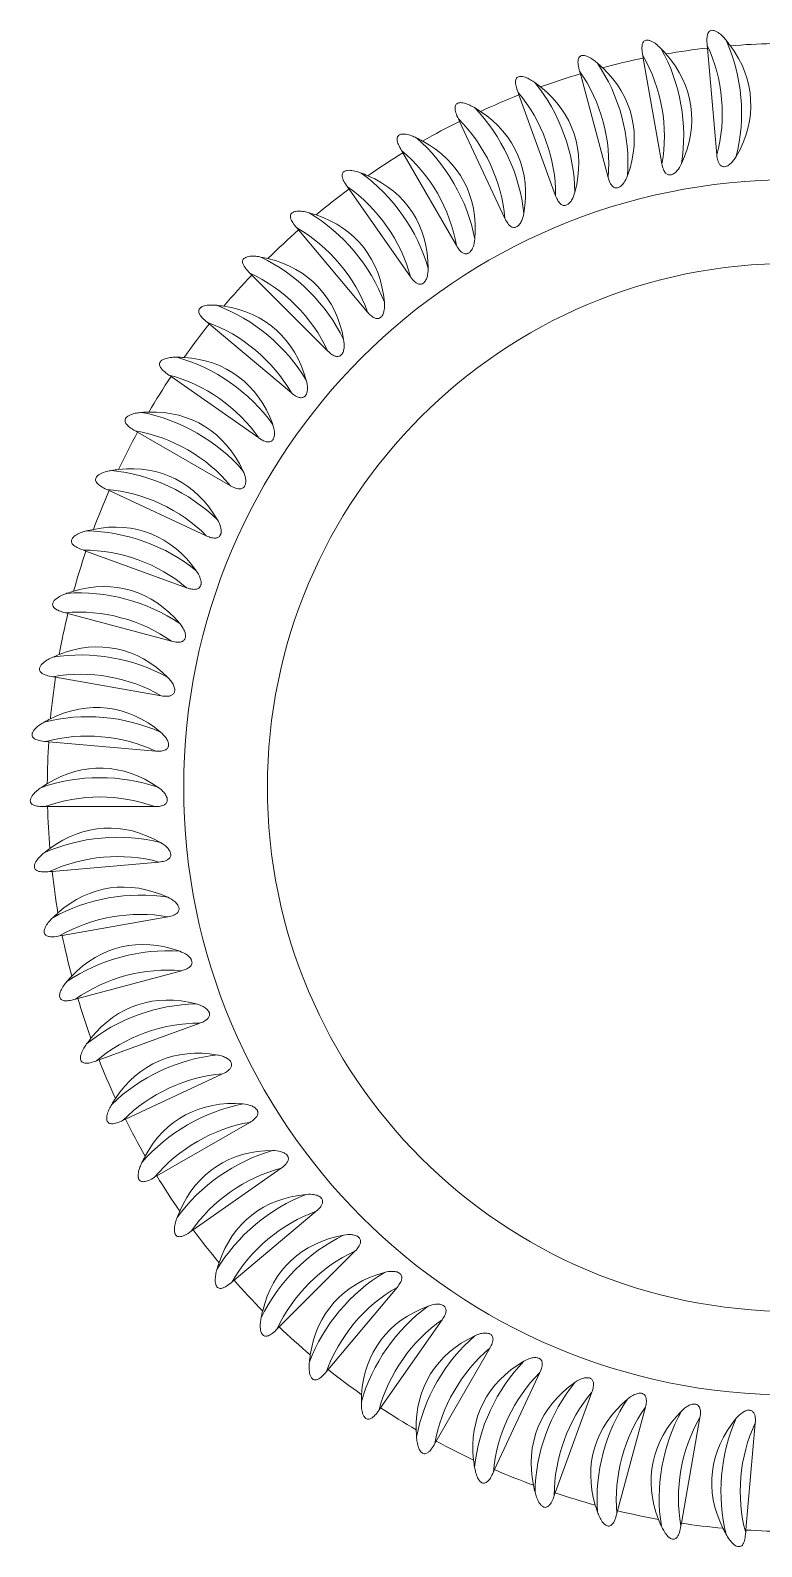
# Model space of a CAD drawing. Extents: x 197 to 911, y -8 to 441.
# Drawn here: x 855 to 881.8, y 170.7 to 226.3 of the extents above; entities that cross this region are included whole.
import ezdxf

# ---------------------------------------------------------------- set-up
doc = ezdxf.new("R2010")
doc.units = 0
doc.header["$LTSCALE"] = 7
doc.header["$MEASUREMENT"] = 0
doc.layers.add('8', color=250, linetype='CONTINUOUS', lineweight=15)

msp = doc.modelspace()

# ---------------------------------------------------------------- linework, layer by layer
at = {"layer": '8', "ltscale": 0.001496}
for p, q in [((879.834, 225.798), (879.839, 225.738)), ((877.47, 225.424), (877.48, 225.365)), ((875.147, 224.846), (875.163, 224.788)), ((870.697, 223.095), (870.723, 223.041)), ((864.759, 219.092), (864.797, 219.047)), ((861.466, 215.625), (861.512, 215.587)), ((858.825, 211.638), (858.877, 211.608)), ((857.775, 209.487), (857.829, 209.462)), ((856.256, 204.953), (856.314, 204.938)), ((855.671, 195.443), (855.73, 195.449)), ((856.044, 193.079), (856.103, 193.09)), ((856.623, 190.757), (856.68, 190.773)), ((858.374, 186.307), (858.428, 186.333)), ((862.376, 180.368), (862.422, 180.407)), ((865.844, 177.075), (865.882, 177.122)), ((869.83, 174.435), (869.86, 174.487)), ((871.981, 173.385), (872.006, 173.439)), ((876.516, 171.866), (876.531, 171.924)), ((878.865, 171.408), (878.875, 171.467))]:
    msp.add_line(p, q, dxfattribs=at)
at = {"layer": '8', "ltscale": 0.002435}
for p, q in [((879.848, 225.641), (879.839, 225.738)), ((877.498, 225.27), (877.48, 225.365)), ((875.189, 224.694), (875.163, 224.788)), ((872.939, 223.92), (872.905, 224.012)), ((870.765, 222.953), (870.723, 223.041)), ((868.683, 221.8), (868.634, 221.884)), ((866.71, 220.47), (866.654, 220.549)), ((864.861, 218.973), (864.797, 219.047)), ((863.148, 217.32), (863.079, 217.388)), ((861.587, 215.525), (861.512, 215.587)), ((860.188, 213.6), (860.107, 213.655)), ((858.962, 211.561), (858.877, 211.608)), ((857.918, 209.422), (857.829, 209.462)), ((857.065, 207.201), (856.973, 207.233)), ((856.408, 204.914), (856.314, 204.938)), ((855.953, 202.578), (855.857, 202.594)), ((855.704, 200.211), (855.607, 200.219)), ((855.662, 197.832), (855.565, 197.831)), ((855.827, 195.458), (855.73, 195.449)), ((856.199, 193.108), (856.103, 193.09)), ((856.774, 190.799), (856.68, 190.773)), ((857.548, 188.549), (857.457, 188.515)), ((858.516, 186.375), (858.428, 186.333)), ((859.669, 184.293), (859.585, 184.244)), ((860.999, 182.32), (860.92, 182.263)), ((862.496, 180.47), (862.422, 180.407)), ((864.148, 178.758), (864.08, 178.689)), ((865.944, 177.197), (865.882, 177.122)), ((867.869, 175.798), (867.814, 175.717)), ((869.908, 174.571), (869.86, 174.487)), ((872.047, 173.528), (872.006, 173.439)), ((874.268, 172.674), (874.235, 172.583)), ((876.555, 172.018), (876.531, 171.924)), ((878.891, 171.563), (878.875, 171.467)), ((881.257, 171.314), (881.25, 171.217))]:
    msp.add_line(p, q, dxfattribs=at)
at = {"layer": '8', "ltscale": 0.098245}
for p, q in [((877.498, 225.27), (878.18, 221.399)), ((872.939, 223.92), (874.283, 220.227)), ((868.683, 221.8), (870.648, 218.397)), ((864.861, 218.973), (867.387, 215.962)), ((863.148, 217.32), (865.927, 214.541)), ((861.587, 215.525), (864.597, 212.999)), ((858.962, 211.561), (862.365, 209.596)), ((856.408, 204.914), (860.204, 203.896)), ((855.953, 202.578), (859.824, 201.895)), ((855.704, 200.211), (859.619, 199.869)), ((856.199, 193.108), (860.069, 193.79)), ((857.548, 188.549), (861.241, 189.893)), ((859.669, 184.293), (863.072, 186.258)), ((862.496, 180.47), (865.506, 182.996)), ((864.148, 178.758), (866.927, 181.537)), ((865.944, 177.197), (868.47, 180.207)), ((867.869, 175.798), (870.123, 179.017)), ((869.908, 174.571), (871.873, 177.975)), ((874.268, 172.674), (875.612, 176.367)), ((876.555, 172.018), (877.572, 175.814)), ((878.891, 171.563), (879.573, 175.433)), ((881.257, 171.314), (881.6, 175.229))]:
    msp.add_line(p, q, dxfattribs=at)
at = {"layer": '8', "ltscale": 0.098246}
for p, q in [((879.848, 225.641), (880.191, 221.726)), ((875.189, 224.694), (876.206, 220.899)), ((870.765, 222.953), (872.426, 219.391)), ((866.71, 220.47), (868.964, 217.251)), ((860.188, 213.6), (863.407, 211.346)), ((857.918, 209.422), (861.48, 207.761)), ((857.065, 207.201), (860.757, 205.857)), ((855.662, 197.832), (859.592, 197.832)), ((855.827, 195.458), (859.742, 195.801)), ((856.774, 190.799), (860.57, 191.816)), ((858.516, 186.375), (862.077, 188.035)), ((860.999, 182.32), (864.218, 184.574)), ((872.047, 173.528), (873.707, 177.089))]:
    msp.add_line(p, q, dxfattribs=at)
at = {"layer": '8', "ltscale": 0.001497}
for p, q in [((872.884, 224.068), (872.905, 224.012)), ((868.604, 221.935), (868.634, 221.884)), ((866.619, 220.598), (866.654, 220.549)), ((863.036, 217.43), (863.079, 217.388)), ((860.058, 213.689), (860.107, 213.655)), ((856.916, 207.253), (856.973, 207.233)), ((855.798, 202.604), (855.857, 202.594)), ((855.547, 200.224), (855.607, 200.219)), ((855.505, 197.831), (855.565, 197.831)), ((857.401, 188.494), (857.457, 188.515)), ((859.533, 184.213), (859.585, 184.244)), ((860.871, 182.229), (860.92, 182.263)), ((864.038, 178.646), (864.08, 178.689)), ((867.779, 175.668), (867.814, 175.717)), ((874.215, 172.526), (874.235, 172.583)), ((881.245, 171.157), (881.25, 171.217))]:
    msp.add_line(p, q, dxfattribs=at)
at = {"layer": '8'}
for points in [[(880.402, 226.072), (880.363, 226.11), (880.322, 226.146), (880.282, 226.179), (880.24, 226.209), (880.195, 226.237), (880.148, 226.261), (880.119, 226.273), (880.09, 226.282), (880.068, 226.287), (880.046, 226.29), (880.011, 226.291), (879.977, 226.285), (879.948, 226.273), (879.923, 226.256), (879.901, 226.235), (879.881, 226.206), (879.866, 226.175), (879.856, 226.151), (879.849, 226.126), (879.838, 226.076), (879.832, 226.031), (879.829, 225.985), (879.828, 225.928), (879.829, 225.871), (879.834, 225.798)], [(878.012, 225.747), (877.969, 225.781), (877.926, 225.814), (877.883, 225.843), (877.838, 225.869), (877.791, 225.893), (877.742, 225.913), (877.713, 225.922), (877.683, 225.929), (877.661, 225.932), (877.639, 225.933), (877.604, 225.931), (877.57, 225.922), (877.542, 225.908), (877.518, 225.889), (877.499, 225.865), (877.481, 225.835), (877.469, 225.803), (877.461, 225.778), (877.456, 225.753), (877.45, 225.702), (877.448, 225.656), (877.449, 225.611), (877.452, 225.554), (877.459, 225.497), (877.47, 225.424)], [(875.659, 225.215), (875.614, 225.245), (875.568, 225.274), (875.522, 225.299), (875.476, 225.321), (875.427, 225.341), (875.376, 225.357), (875.346, 225.363), (875.316, 225.367), (875.294, 225.368), (875.271, 225.368), (875.237, 225.362), (875.204, 225.35), (875.178, 225.334), (875.155, 225.313), (875.138, 225.288), (875.123, 225.257), (875.113, 225.224), (875.108, 225.198), (875.105, 225.172), (875.103, 225.121), (875.105, 225.075), (875.11, 225.03), (875.119, 224.974), (875.13, 224.917), (875.147, 224.846)], [(873.362, 224.48), (873.314, 224.506), (873.266, 224.531), (873.218, 224.552), (873.17, 224.57), (873.119, 224.585), (873.068, 224.596), (873.037, 224.6), (873.006, 224.602), (872.984, 224.601), (872.962, 224.598), (872.928, 224.59), (872.896, 224.575), (872.872, 224.557), (872.851, 224.534), (872.836, 224.507), (872.824, 224.475), (872.817, 224.441), (872.815, 224.415), (872.814, 224.389), (872.816, 224.338), (872.823, 224.292), (872.831, 224.248), (872.845, 224.192), (872.861, 224.137), (872.884, 224.068)], [(871.137, 223.547), (871.088, 223.569), (871.037, 223.589), (870.988, 223.606), (870.938, 223.62), (870.887, 223.631), (870.834, 223.638), (870.803, 223.639), (870.773, 223.638), (870.751, 223.635), (870.729, 223.63), (870.696, 223.619), (870.665, 223.602), (870.642, 223.581), (870.624, 223.556), (870.611, 223.529), (870.602, 223.495), (870.598, 223.461), (870.598, 223.435), (870.599, 223.409), (870.606, 223.358), (870.616, 223.313), (870.629, 223.27), (870.647, 223.216), (870.668, 223.162), (870.697, 223.095)], [(869.003, 222.424), (868.951, 222.442), (868.899, 222.458), (868.849, 222.47), (868.798, 222.48), (868.746, 222.486), (868.693, 222.488), (868.662, 222.487), (868.632, 222.483), (868.61, 222.478), (868.589, 222.472), (868.556, 222.457), (868.528, 222.437), (868.507, 222.415), (868.491, 222.389), (868.48, 222.36), (868.474, 222.326), (868.473, 222.291), (868.475, 222.265), (868.479, 222.24), (868.49, 222.189), (868.504, 222.146), (868.52, 222.104), (868.543, 222.051), (868.569, 222), (868.604, 221.935)], [(878.18, 221.399), (878.191, 221.344), (878.205, 221.288), (878.217, 221.246), (878.232, 221.204), (878.252, 221.158), (878.276, 221.113), (878.292, 221.089), (878.31, 221.066), (878.328, 221.048), (878.346, 221.032), (878.37, 221.016), (878.396, 221.003), (878.422, 220.994), (878.449, 220.99), (878.469, 220.989), (878.49, 220.99), (878.53, 220.998), (878.552, 221.005), (878.574, 221.014), (878.614, 221.037), (878.646, 221.059), (878.677, 221.084), (878.702, 221.109), (878.727, 221.135), (878.755, 221.168), (878.781, 221.202), (878.824, 221.267), (878.863, 221.334), (878.898, 221.403)], [(880.191, 221.726), (880.197, 221.67), (880.205, 221.613), (880.214, 221.57), (880.225, 221.527), (880.241, 221.479), (880.261, 221.433), (880.275, 221.407), (880.291, 221.383), (880.307, 221.364), (880.324, 221.346), (880.346, 221.327), (880.371, 221.312), (880.396, 221.302), (880.422, 221.295), (880.443, 221.292), (880.463, 221.291), (880.504, 221.296), (880.527, 221.301), (880.549, 221.308), (880.591, 221.327), (880.625, 221.347), (880.658, 221.369), (880.686, 221.391), (880.712, 221.415), (880.743, 221.446), (880.772, 221.478), (880.821, 221.538), (880.865, 221.602), (880.906, 221.668)], [(866.974, 221.12), (866.921, 221.133), (866.868, 221.144), (866.817, 221.152), (866.765, 221.157), (866.712, 221.159), (866.66, 221.156), (866.629, 221.152), (866.599, 221.145), (866.578, 221.139), (866.557, 221.131), (866.527, 221.114), (866.5, 221.091), (866.481, 221.067), (866.467, 221.039), (866.459, 221.01), (866.456, 220.976), (866.458, 220.941), (866.462, 220.915), (866.468, 220.89), (866.484, 220.841), (866.501, 220.799), (866.521, 220.758), (866.549, 220.708), (866.579, 220.659), (866.619, 220.598)], [(876.206, 220.899), (876.222, 220.844), (876.24, 220.79), (876.256, 220.749), (876.274, 220.709), (876.298, 220.664), (876.326, 220.622), (876.345, 220.599), (876.365, 220.578), (876.383, 220.562), (876.403, 220.547), (876.429, 220.533), (876.456, 220.522), (876.482, 220.516), (876.509, 220.514), (876.529, 220.514), (876.55, 220.517), (876.59, 220.529), (876.611, 220.538), (876.631, 220.549), (876.67, 220.575), (876.7, 220.6), (876.728, 220.628), (876.751, 220.654), (876.774, 220.682), (876.799, 220.718), (876.822, 220.755), (876.859, 220.822), (876.892, 220.893), (876.92, 220.965)], [(874.283, 220.227), (874.303, 220.174), (874.326, 220.122), (874.346, 220.083), (874.367, 220.044), (874.395, 220.002), (874.427, 219.962), (874.447, 219.941), (874.469, 219.922), (874.489, 219.907), (874.51, 219.894), (874.536, 219.882), (874.564, 219.874), (874.591, 219.87), (874.618, 219.87), (874.638, 219.873), (874.659, 219.878), (874.697, 219.893), (874.718, 219.904), (874.737, 219.916), (874.773, 219.946), (874.801, 219.973), (874.826, 220.003), (874.847, 220.032), (874.867, 220.062), (874.889, 220.099), (874.909, 220.138), (874.94, 220.209), (874.967, 220.282), (874.989, 220.356)], [(865.067, 219.643), (865.013, 219.652), (864.959, 219.658), (864.907, 219.661), (864.856, 219.662), (864.803, 219.659), (864.75, 219.652), (864.72, 219.645), (864.691, 219.636), (864.67, 219.628), (864.651, 219.618), (864.621, 219.598), (864.597, 219.574), (864.58, 219.548), (864.569, 219.519), (864.563, 219.489), (864.563, 219.454), (864.568, 219.42), (864.575, 219.395), (864.583, 219.37), (864.603, 219.323), (864.624, 219.282), (864.647, 219.243), (864.679, 219.196), (864.713, 219.15), (864.759, 219.092)], [(872.426, 219.391), (872.451, 219.34), (872.478, 219.29), (872.501, 219.253), (872.526, 219.216), (872.557, 219.176), (872.592, 219.139), (872.614, 219.12), (872.637, 219.103), (872.659, 219.09), (872.681, 219.079), (872.708, 219.07), (872.737, 219.064), (872.764, 219.063), (872.791, 219.065), (872.811, 219.069), (872.83, 219.076), (872.868, 219.094), (872.887, 219.107), (872.905, 219.121), (872.939, 219.153), (872.964, 219.183), (872.986, 219.215), (873.005, 219.246), (873.022, 219.277), (873.041, 219.316), (873.057, 219.357), (873.082, 219.43), (873.102, 219.505), (873.117, 219.581)], [(870.648, 218.397), (870.678, 218.348), (870.709, 218.3), (870.735, 218.265), (870.763, 218.231), (870.798, 218.194), (870.836, 218.16), (870.859, 218.143), (870.884, 218.128), (870.907, 218.117), (870.929, 218.108), (870.958, 218.101), (870.987, 218.098), (871.014, 218.098), (871.04, 218.103), (871.06, 218.109), (871.079, 218.117), (871.114, 218.139), (871.132, 218.153), (871.149, 218.169), (871.18, 218.204), (871.202, 218.236), (871.222, 218.27), (871.238, 218.302), (871.252, 218.335), (871.267, 218.375), (871.28, 218.417), (871.299, 218.492), (871.312, 218.569), (871.321, 218.646)], [(863.295, 218.006), (863.241, 218.01), (863.186, 218.011), (863.135, 218.01), (863.083, 218.007), (863.031, 217.999), (862.979, 217.987), (862.95, 217.978), (862.922, 217.966), (862.902, 217.956), (862.883, 217.944), (862.856, 217.922), (862.833, 217.896), (862.819, 217.869), (862.81, 217.839), (862.807, 217.808), (862.81, 217.774), (862.818, 217.74), (862.827, 217.716), (862.837, 217.692), (862.861, 217.647), (862.886, 217.608), (862.912, 217.571), (862.948, 217.527), (862.986, 217.484), (863.036, 217.43)], [(868.964, 217.251), (868.998, 217.205), (869.033, 217.16), (869.062, 217.127), (869.093, 217.095), (869.131, 217.062), (869.172, 217.031), (869.197, 217.016), (869.223, 217.004), (869.246, 216.995), (869.27, 216.988), (869.298, 216.983), (869.327, 216.982), (869.354, 216.985), (869.38, 216.993), (869.399, 217), (869.418, 217.01), (869.451, 217.034), (869.468, 217.05), (869.483, 217.068), (869.511, 217.105), (869.53, 217.139), (869.547, 217.175), (869.56, 217.208), (869.571, 217.242), (869.583, 217.284), (869.592, 217.326), (869.604, 217.403), (869.611, 217.48), (869.613, 217.557)], [(867.387, 215.962), (867.424, 215.919), (867.463, 215.878), (867.495, 215.848), (867.529, 215.819), (867.569, 215.789), (867.613, 215.762), (867.639, 215.749), (867.666, 215.739), (867.69, 215.732), (867.714, 215.727), (867.743, 215.725), (867.772, 215.727), (867.798, 215.732), (867.824, 215.741), (867.842, 215.751), (867.859, 215.762), (867.89, 215.789), (867.906, 215.807), (867.92, 215.825), (867.944, 215.865), (867.96, 215.901), (867.974, 215.937), (867.984, 215.972), (867.992, 216.006), (868, 216.049), (868.006, 216.092), (868.011, 216.169), (868.01, 216.247), (868.006, 216.324)], [(861.673, 216.221), (861.619, 216.22), (861.565, 216.217), (861.513, 216.211), (861.462, 216.203), (861.411, 216.191), (861.36, 216.175), (861.332, 216.163), (861.305, 216.148), (861.286, 216.137), (861.268, 216.123), (861.243, 216.099), (861.223, 216.07), (861.211, 216.042), (861.204, 216.012), (861.204, 215.981), (861.21, 215.947), (861.221, 215.915), (861.232, 215.891), (861.244, 215.868), (861.272, 215.825), (861.3, 215.789), (861.33, 215.754), (861.369, 215.713), (861.411, 215.673), (861.466, 215.625)], [(865.927, 214.541), (865.968, 214.502), (866.011, 214.464), (866.045, 214.437), (866.081, 214.411), (866.124, 214.384), (866.17, 214.362), (866.197, 214.351), (866.225, 214.343), (866.249, 214.338), (866.274, 214.335), (866.303, 214.336), (866.332, 214.34), (866.357, 214.348), (866.382, 214.359), (866.399, 214.37), (866.415, 214.383), (866.444, 214.413), (866.458, 214.432), (866.47, 214.451), (866.491, 214.493), (866.504, 214.53), (866.514, 214.568), (866.521, 214.603), (866.527, 214.638), (866.531, 214.681), (866.532, 214.725), (866.531, 214.802), (866.524, 214.879), (866.513, 214.956)], [(860.213, 214.301), (860.159, 214.295), (860.105, 214.287), (860.054, 214.277), (860.004, 214.265), (859.954, 214.248), (859.905, 214.228), (859.878, 214.213), (859.852, 214.197), (859.834, 214.183), (859.818, 214.169), (859.795, 214.142), (859.777, 214.112), (859.768, 214.083), (859.764, 214.052), (859.767, 214.022), (859.776, 213.988), (859.789, 213.956), (859.802, 213.934), (859.816, 213.912), (859.848, 213.871), (859.879, 213.838), (859.912, 213.806), (859.954, 213.769), (859.999, 213.733), (860.058, 213.689)], [(864.597, 212.999), (864.641, 212.963), (864.687, 212.929), (864.724, 212.905), (864.762, 212.882), (864.807, 212.859), (864.855, 212.841), (864.882, 212.833), (864.911, 212.827), (864.936, 212.824), (864.96, 212.824), (864.989, 212.827), (865.018, 212.833), (865.043, 212.843), (865.066, 212.857), (865.082, 212.869), (865.097, 212.884), (865.123, 212.916), (865.135, 212.935), (865.146, 212.956), (865.163, 213), (865.173, 213.037), (865.18, 213.076), (865.184, 213.111), (865.186, 213.147), (865.186, 213.191), (865.184, 213.234), (865.176, 213.311), (865.162, 213.387), (865.144, 213.463)], [(858.926, 212.261), (858.872, 212.251), (858.819, 212.238), (858.77, 212.224), (858.721, 212.207), (858.672, 212.186), (858.626, 212.161), (858.6, 212.145), (858.575, 212.126), (858.559, 212.111), (858.544, 212.095), (858.523, 212.066), (858.508, 212.035), (858.501, 212.005), (858.5, 211.974), (858.506, 211.944), (858.517, 211.911), (858.534, 211.881), (858.548, 211.859), (858.564, 211.839), (858.6, 211.801), (858.633, 211.771), (858.669, 211.742), (858.715, 211.708), (858.762, 211.676), (858.825, 211.638)], [(863.407, 211.346), (863.454, 211.314), (863.503, 211.284), (863.541, 211.263), (863.581, 211.244), (863.628, 211.225), (863.677, 211.211), (863.705, 211.205), (863.734, 211.202), (863.759, 211.202), (863.784, 211.203), (863.812, 211.209), (863.84, 211.218), (863.864, 211.23), (863.886, 211.246), (863.901, 211.259), (863.915, 211.275), (863.938, 211.309), (863.948, 211.33), (863.957, 211.351), (863.97, 211.396), (863.977, 211.435), (863.98, 211.474), (863.981, 211.509), (863.98, 211.545), (863.977, 211.588), (863.971, 211.632), (863.956, 211.707), (863.936, 211.782), (863.911, 211.856)], [(862.365, 209.596), (862.415, 209.568), (862.466, 209.543), (862.506, 209.525), (862.547, 209.509), (862.596, 209.495), (862.646, 209.485), (862.675, 209.482), (862.704, 209.481), (862.728, 209.483), (862.753, 209.486), (862.781, 209.494), (862.808, 209.506), (862.83, 209.52), (862.851, 209.538), (862.865, 209.553), (862.877, 209.569), (862.897, 209.605), (862.906, 209.627), (862.913, 209.649), (862.922, 209.695), (862.925, 209.734), (862.925, 209.773), (862.923, 209.809), (862.919, 209.844), (862.912, 209.887), (862.902, 209.929), (862.88, 210.004), (862.854, 210.076), (862.823, 210.148)], [(857.821, 210.117), (857.769, 210.102), (857.717, 210.085), (857.669, 210.066), (857.622, 210.045), (857.575, 210.02), (857.531, 209.991), (857.507, 209.972), (857.484, 209.952), (857.469, 209.935), (857.455, 209.918), (857.437, 209.888), (857.425, 209.855), (857.42, 209.825), (857.422, 209.794), (857.43, 209.764), (857.445, 209.733), (857.464, 209.704), (857.48, 209.684), (857.498, 209.665), (857.536, 209.63), (857.573, 209.603), (857.61, 209.577), (857.659, 209.548), (857.709, 209.52), (857.775, 209.487)], [(861.48, 207.761), (861.532, 207.738), (861.585, 207.717), (861.626, 207.703), (861.669, 207.691), (861.719, 207.681), (861.769, 207.675), (861.798, 207.675), (861.827, 207.677), (861.852, 207.68), (861.875, 207.686), (861.903, 207.696), (861.928, 207.71), (861.95, 207.727), (861.969, 207.746), (861.981, 207.762), (861.992, 207.78), (862.009, 207.817), (862.016, 207.84), (862.021, 207.862), (862.025, 207.908), (862.025, 207.948), (862.022, 207.987), (862.017, 208.022), (862.01, 208.057), (861.999, 208.099), (861.986, 208.141), (861.958, 208.213), (861.925, 208.283), (861.888, 208.351)], [(856.908, 207.884), (856.857, 207.865), (856.807, 207.843), (856.761, 207.821), (856.716, 207.795), (856.671, 207.766), (856.629, 207.734), (856.607, 207.713), (856.586, 207.69), (856.572, 207.673), (856.56, 207.654), (856.545, 207.623), (856.536, 207.589), (856.534, 207.558), (856.539, 207.528), (856.549, 207.499), (856.566, 207.469), (856.588, 207.442), (856.606, 207.423), (856.625, 207.406), (856.666, 207.375), (856.705, 207.351), (856.745, 207.329), (856.796, 207.303), (856.848, 207.28), (856.916, 207.253)], [(860.757, 205.857), (860.811, 205.838), (860.866, 205.822), (860.909, 205.812), (860.952, 205.804), (861.003, 205.798), (861.053, 205.796), (861.082, 205.798), (861.111, 205.803), (861.135, 205.808), (861.158, 205.816), (861.185, 205.829), (861.209, 205.845), (861.229, 205.863), (861.246, 205.884), (861.257, 205.901), (861.267, 205.92), (861.28, 205.959), (861.285, 205.981), (861.288, 206.004), (861.288, 206.051), (861.285, 206.09), (861.278, 206.129), (861.27, 206.163), (861.26, 206.197), (861.245, 206.238), (861.228, 206.279), (861.194, 206.348), (861.155, 206.415), (861.113, 206.48)], [(856.192, 205.581), (856.143, 205.557), (856.095, 205.531), (856.051, 205.504), (856.009, 205.475), (855.967, 205.443), (855.928, 205.407), (855.907, 205.384), (855.889, 205.36), (855.877, 205.341), (855.866, 205.321), (855.853, 205.289), (855.847, 205.254), (855.848, 205.224), (855.856, 205.194), (855.868, 205.166), (855.888, 205.137), (855.912, 205.112), (855.932, 205.095), (855.952, 205.08), (855.996, 205.052), (856.037, 205.032), (856.078, 205.013), (856.131, 204.992), (856.186, 204.974), (856.256, 204.953)], [(860.204, 203.896), (860.259, 203.883), (860.315, 203.871), (860.359, 203.865), (860.403, 203.86), (860.453, 203.859), (860.504, 203.862), (860.533, 203.867), (860.561, 203.873), (860.584, 203.881), (860.607, 203.891), (860.632, 203.906), (860.655, 203.924), (860.673, 203.944), (860.689, 203.966), (860.698, 203.984), (860.706, 204.004), (860.716, 204.044), (860.719, 204.067), (860.719, 204.09), (860.716, 204.136), (860.709, 204.175), (860.699, 204.213), (860.688, 204.247), (860.675, 204.28), (860.657, 204.319), (860.636, 204.358), (860.596, 204.424), (860.552, 204.487), (860.504, 204.548)], [(855.68, 203.224), (855.634, 203.196), (855.588, 203.166), (855.546, 203.135), (855.506, 203.103), (855.468, 203.067), (855.432, 203.027), (855.414, 203.003), (855.397, 202.977), (855.387, 202.957), (855.378, 202.937), (855.368, 202.903), (855.365, 202.868), (855.369, 202.838), (855.379, 202.809), (855.394, 202.782), (855.416, 202.756), (855.442, 202.733), (855.463, 202.717), (855.485, 202.704), (855.531, 202.68), (855.573, 202.663), (855.616, 202.648), (855.671, 202.632), (855.727, 202.618), (855.798, 202.604)], [(859.824, 201.895), (859.88, 201.887), (859.936, 201.88), (859.98, 201.877), (860.025, 201.877), (860.075, 201.88), (860.125, 201.887), (860.154, 201.894), (860.181, 201.904), (860.204, 201.913), (860.225, 201.925), (860.249, 201.942), (860.27, 201.962), (860.287, 201.984), (860.3, 202.007), (860.308, 202.026), (860.314, 202.046), (860.321, 202.087), (860.321, 202.11), (860.32, 202.133), (860.313, 202.179), (860.303, 202.217), (860.289, 202.254), (860.275, 202.286), (860.259, 202.318), (860.238, 202.356), (860.214, 202.393), (860.168, 202.455), (860.119, 202.514), (860.065, 202.571)], [(855.376, 200.831), (855.332, 200.799), (855.289, 200.765), (855.25, 200.731), (855.213, 200.695), (855.178, 200.656), (855.146, 200.614), (855.129, 200.588), (855.115, 200.56), (855.106, 200.54), (855.1, 200.519), (855.093, 200.484), (855.093, 200.45), (855.099, 200.419), (855.111, 200.391), (855.129, 200.366), (855.153, 200.342), (855.181, 200.321), (855.203, 200.308), (855.226, 200.296), (855.274, 200.277), (855.318, 200.263), (855.362, 200.252), (855.418, 200.241), (855.475, 200.232), (855.547, 200.224)], [(859.619, 199.869), (859.676, 199.865), (859.733, 199.864), (859.777, 199.865), (859.821, 199.868), (859.871, 199.875), (859.92, 199.887), (859.948, 199.896), (859.974, 199.908), (859.996, 199.92), (860.017, 199.934), (860.039, 199.953), (860.058, 199.975), (860.073, 199.997), (860.084, 200.022), (860.09, 200.041), (860.095, 200.061), (860.098, 200.103), (860.096, 200.126), (860.093, 200.149), (860.082, 200.194), (860.068, 200.231), (860.052, 200.266), (860.035, 200.298), (860.016, 200.328), (859.991, 200.364), (859.965, 200.398), (859.914, 200.456), (859.859, 200.511), (859.801, 200.563)], [(859.592, 197.832), (859.649, 197.833), (859.706, 197.837), (859.749, 197.842), (859.793, 197.849), (859.842, 197.86), (859.891, 197.877), (859.917, 197.888), (859.943, 197.902), (859.963, 197.916), (859.982, 197.931), (860.003, 197.952), (860.02, 197.976), (860.033, 197.999), (860.042, 198.025), (860.046, 198.045), (860.049, 198.066), (860.048, 198.107), (860.045, 198.13), (860.039, 198.152), (860.024, 198.196), (860.008, 198.232), (859.988, 198.266), (859.969, 198.296), (859.947, 198.324), (859.92, 198.358), (859.89, 198.39), (859.834, 198.443), (859.775, 198.493), (859.712, 198.539)], [(855.281, 198.421), (855.24, 198.385), (855.2, 198.348), (855.164, 198.311), (855.131, 198.271), (855.099, 198.229), (855.071, 198.184), (855.057, 198.157), (855.045, 198.129), (855.038, 198.107), (855.033, 198.086), (855.029, 198.051), (855.032, 198.016), (855.041, 197.987), (855.056, 197.96), (855.075, 197.936), (855.102, 197.914), (855.131, 197.896), (855.155, 197.884), (855.179, 197.875), (855.228, 197.86), (855.273, 197.85), (855.318, 197.843), (855.374, 197.837), (855.432, 197.833), (855.505, 197.831)], [(859.742, 195.801), (859.799, 195.807), (859.855, 195.815), (859.898, 195.824), (859.941, 195.835), (859.989, 195.851), (860.036, 195.871), (860.061, 195.885), (860.086, 195.901), (860.105, 195.917), (860.123, 195.934), (860.141, 195.956), (860.156, 195.981), (860.167, 196.006), (860.174, 196.032), (860.177, 196.052), (860.177, 196.073), (860.173, 196.114), (860.168, 196.137), (860.16, 196.159), (860.141, 196.201), (860.122, 196.235), (860.099, 196.268), (860.077, 196.295), (860.054, 196.322), (860.023, 196.353), (859.991, 196.382), (859.931, 196.431), (859.867, 196.475), (859.801, 196.516)], [(855.396, 196.012), (855.359, 195.972), (855.322, 195.932), (855.29, 195.892), (855.26, 195.85), (855.232, 195.805), (855.208, 195.758), (855.196, 195.729), (855.187, 195.7), (855.182, 195.678), (855.179, 195.656), (855.178, 195.621), (855.184, 195.587), (855.195, 195.558), (855.212, 195.532), (855.234, 195.511), (855.262, 195.491), (855.293, 195.475), (855.317, 195.466), (855.342, 195.459), (855.393, 195.448), (855.438, 195.442), (855.483, 195.439), (855.54, 195.438), (855.598, 195.439), (855.671, 195.443)], [(860.069, 193.79), (860.125, 193.801), (860.18, 193.815), (860.223, 193.827), (860.264, 193.842), (860.311, 193.862), (860.356, 193.886), (860.38, 193.902), (860.402, 193.92), (860.42, 193.937), (860.436, 193.956), (860.453, 193.98), (860.466, 194.006), (860.474, 194.032), (860.479, 194.058), (860.48, 194.079), (860.479, 194.1), (860.471, 194.14), (860.464, 194.162), (860.454, 194.183), (860.432, 194.224), (860.409, 194.256), (860.384, 194.286), (860.36, 194.312), (860.334, 194.337), (860.301, 194.365), (860.266, 194.391), (860.202, 194.434), (860.135, 194.473), (860.065, 194.508)], [(855.721, 193.622), (855.687, 193.579), (855.655, 193.536), (855.626, 193.493), (855.599, 193.448), (855.575, 193.401), (855.556, 193.352), (855.547, 193.323), (855.54, 193.293), (855.537, 193.271), (855.535, 193.249), (855.538, 193.214), (855.547, 193.18), (855.561, 193.152), (855.58, 193.128), (855.603, 193.108), (855.633, 193.091), (855.665, 193.078), (855.69, 193.071), (855.716, 193.066), (855.767, 193.06), (855.812, 193.058), (855.858, 193.059), (855.915, 193.062), (855.972, 193.069), (856.044, 193.079)], [(860.57, 191.816), (860.625, 191.832), (860.679, 191.85), (860.72, 191.866), (860.76, 191.884), (860.805, 191.908), (860.847, 191.936), (860.87, 191.954), (860.891, 191.974), (860.907, 191.993), (860.922, 192.013), (860.936, 192.038), (860.946, 192.065), (860.953, 192.092), (860.955, 192.119), (860.954, 192.139), (860.951, 192.16), (860.94, 192.2), (860.93, 192.221), (860.92, 192.241), (860.894, 192.28), (860.868, 192.31), (860.841, 192.338), (860.814, 192.361), (860.786, 192.383), (860.751, 192.409), (860.714, 192.432), (860.646, 192.469), (860.576, 192.502), (860.504, 192.53)], [(856.254, 191.269), (856.223, 191.224), (856.195, 191.177), (856.17, 191.132), (856.147, 191.086), (856.127, 191.037), (856.112, 190.986), (856.105, 190.956), (856.101, 190.926), (856.1, 190.903), (856.101, 190.881), (856.106, 190.847), (856.118, 190.814), (856.134, 190.787), (856.156, 190.765), (856.181, 190.748), (856.212, 190.733), (856.245, 190.723), (856.271, 190.718), (856.296, 190.715), (856.348, 190.713), (856.393, 190.715), (856.439, 190.72), (856.495, 190.729), (856.551, 190.74), (856.623, 190.757)], [(861.241, 189.893), (861.294, 189.913), (861.346, 189.936), (861.386, 189.956), (861.424, 189.977), (861.467, 190.005), (861.507, 190.037), (861.527, 190.057), (861.547, 190.079), (861.561, 190.099), (861.574, 190.12), (861.586, 190.146), (861.594, 190.174), (861.598, 190.201), (861.598, 190.228), (861.595, 190.248), (861.591, 190.268), (861.576, 190.307), (861.565, 190.327), (861.552, 190.347), (861.523, 190.383), (861.495, 190.411), (861.465, 190.436), (861.437, 190.457), (861.407, 190.477), (861.369, 190.499), (861.331, 190.519), (861.26, 190.55), (861.187, 190.576), (861.113, 190.599)], [(856.989, 188.972), (856.962, 188.924), (856.938, 188.875), (856.917, 188.828), (856.899, 188.78), (856.883, 188.729), (856.872, 188.677), (856.868, 188.647), (856.867, 188.616), (856.868, 188.594), (856.87, 188.572), (856.879, 188.538), (856.893, 188.506), (856.912, 188.482), (856.935, 188.461), (856.962, 188.446), (856.994, 188.434), (857.028, 188.427), (857.054, 188.424), (857.08, 188.424), (857.131, 188.426), (857.176, 188.432), (857.221, 188.441), (857.276, 188.455), (857.331, 188.471), (857.401, 188.494)], [(862.077, 188.035), (862.128, 188.06), (862.178, 188.088), (862.216, 188.111), (862.252, 188.136), (862.292, 188.167), (862.329, 188.202), (862.348, 188.224), (862.365, 188.247), (862.378, 188.268), (862.389, 188.291), (862.399, 188.318), (862.405, 188.347), (862.406, 188.374), (862.404, 188.4), (862.399, 188.421), (862.393, 188.44), (862.375, 188.477), (862.362, 188.497), (862.348, 188.515), (862.315, 188.548), (862.285, 188.574), (862.253, 188.596), (862.223, 188.615), (862.191, 188.632), (862.152, 188.65), (862.112, 188.667), (862.039, 188.692), (861.964, 188.712), (861.888, 188.727)], [(863.072, 186.258), (863.121, 186.287), (863.168, 186.319), (863.204, 186.345), (863.238, 186.373), (863.275, 186.408), (863.308, 186.446), (863.326, 186.469), (863.341, 186.494), (863.352, 186.516), (863.361, 186.539), (863.368, 186.568), (863.371, 186.596), (863.37, 186.623), (863.365, 186.65), (863.359, 186.67), (863.351, 186.689), (863.33, 186.724), (863.315, 186.742), (863.3, 186.759), (863.265, 186.79), (863.232, 186.812), (863.198, 186.832), (863.167, 186.848), (863.134, 186.862), (863.093, 186.877), (863.052, 186.89), (862.976, 186.909), (862.9, 186.922), (862.823, 186.931)], [(857.921, 186.747), (857.899, 186.697), (857.879, 186.647), (857.862, 186.598), (857.848, 186.548), (857.837, 186.496), (857.831, 186.444), (857.83, 186.413), (857.831, 186.383), (857.834, 186.361), (857.838, 186.339), (857.85, 186.306), (857.867, 186.275), (857.887, 186.252), (857.912, 186.234), (857.94, 186.221), (857.973, 186.212), (858.008, 186.208), (858.034, 186.208), (858.06, 186.209), (858.111, 186.216), (858.155, 186.226), (858.199, 186.239), (858.253, 186.257), (858.306, 186.278), (858.374, 186.307)], [(864.218, 184.574), (864.264, 184.608), (864.308, 184.643), (864.342, 184.672), (864.373, 184.703), (864.407, 184.741), (864.437, 184.782), (864.452, 184.807), (864.465, 184.833), (864.474, 184.856), (864.481, 184.879), (864.486, 184.908), (864.486, 184.937), (864.483, 184.964), (864.476, 184.99), (864.468, 185.009), (864.458, 185.027), (864.434, 185.061), (864.418, 185.078), (864.401, 185.093), (864.363, 185.121), (864.329, 185.14), (864.294, 185.157), (864.261, 185.17), (864.227, 185.181), (864.185, 185.193), (864.142, 185.202), (864.066, 185.214), (863.989, 185.22), (863.911, 185.223)], [(859.044, 184.613), (859.026, 184.561), (859.011, 184.509), (858.998, 184.459), (858.989, 184.408), (858.982, 184.355), (858.981, 184.303), (858.982, 184.272), (858.986, 184.241), (858.991, 184.22), (858.997, 184.198), (859.011, 184.166), (859.031, 184.138), (859.054, 184.117), (859.08, 184.1), (859.109, 184.09), (859.143, 184.084), (859.177, 184.083), (859.203, 184.085), (859.229, 184.089), (859.279, 184.1), (859.323, 184.114), (859.365, 184.13), (859.417, 184.153), (859.469, 184.179), (859.533, 184.213)], [(865.506, 182.996), (865.549, 183.034), (865.59, 183.073), (865.621, 183.105), (865.65, 183.139), (865.68, 183.179), (865.707, 183.223), (865.719, 183.249), (865.73, 183.276), (865.737, 183.299), (865.742, 183.324), (865.744, 183.353), (865.742, 183.382), (865.736, 183.408), (865.727, 183.433), (865.718, 183.452), (865.706, 183.469), (865.679, 183.5), (865.662, 183.516), (865.643, 183.529), (865.604, 183.554), (865.568, 183.57), (865.531, 183.584), (865.497, 183.594), (865.462, 183.602), (865.42, 183.61), (865.376, 183.615), (865.299, 183.62), (865.222, 183.62), (865.144, 183.616)], [(860.349, 182.584), (860.336, 182.531), (860.325, 182.478), (860.317, 182.427), (860.312, 182.375), (860.31, 182.322), (860.312, 182.269), (860.317, 182.239), (860.323, 182.209), (860.33, 182.188), (860.338, 182.167), (860.355, 182.136), (860.377, 182.11), (860.402, 182.091), (860.429, 182.077), (860.459, 182.069), (860.493, 182.066), (860.528, 182.068), (860.553, 182.072), (860.579, 182.078), (860.628, 182.094), (860.67, 182.111), (860.711, 182.131), (860.761, 182.159), (860.81, 182.188), (860.871, 182.229)], [(866.927, 181.537), (866.967, 181.578), (867.004, 181.621), (867.032, 181.655), (867.058, 181.691), (867.084, 181.734), (867.107, 181.78), (867.117, 181.807), (867.126, 181.835), (867.131, 181.859), (867.133, 181.883), (867.133, 181.913), (867.128, 181.941), (867.121, 181.967), (867.109, 181.992), (867.098, 182.009), (867.085, 182.025), (867.056, 182.054), (867.037, 182.068), (867.017, 182.08), (866.976, 182.1), (866.939, 182.114), (866.901, 182.124), (866.866, 182.131), (866.831, 182.136), (866.787, 182.141), (866.744, 182.142), (866.667, 182.141), (866.589, 182.134), (866.513, 182.122)], [(861.825, 180.676), (861.817, 180.623), (861.811, 180.569), (861.807, 180.517), (861.806, 180.465), (861.809, 180.413), (861.817, 180.36), (861.823, 180.33), (861.833, 180.301), (861.841, 180.28), (861.851, 180.26), (861.87, 180.231), (861.895, 180.206), (861.921, 180.19), (861.95, 180.178), (861.98, 180.173), (862.014, 180.173), (862.048, 180.178), (862.074, 180.184), (862.098, 180.192), (862.146, 180.213), (862.186, 180.234), (862.225, 180.257), (862.273, 180.289), (862.319, 180.323), (862.376, 180.368)], [(868.47, 180.207), (868.506, 180.251), (868.539, 180.297), (868.564, 180.334), (868.586, 180.372), (868.609, 180.417), (868.628, 180.464), (868.636, 180.492), (868.642, 180.521), (868.644, 180.545), (868.645, 180.57), (868.642, 180.599), (868.635, 180.627), (868.625, 180.652), (868.612, 180.676), (868.599, 180.692), (868.585, 180.707), (868.553, 180.733), (868.533, 180.745), (868.512, 180.756), (868.469, 180.773), (868.431, 180.783), (868.393, 180.79), (868.357, 180.794), (868.322, 180.796), (868.278, 180.796), (868.235, 180.794), (868.158, 180.786), (868.081, 180.772), (868.006, 180.754)], [(870.123, 179.017), (870.154, 179.064), (870.184, 179.112), (870.205, 179.151), (870.224, 179.191), (870.243, 179.238), (870.258, 179.287), (870.263, 179.315), (870.266, 179.344), (870.267, 179.369), (870.265, 179.393), (870.26, 179.422), (870.251, 179.45), (870.238, 179.474), (870.223, 179.496), (870.209, 179.511), (870.194, 179.525), (870.159, 179.548), (870.139, 179.558), (870.117, 179.567), (870.073, 179.58), (870.034, 179.587), (869.995, 179.59), (869.959, 179.591), (869.924, 179.59), (869.88, 179.587), (869.837, 179.581), (869.761, 179.566), (869.686, 179.546), (869.613, 179.521)], [(863.462, 178.905), (863.459, 178.851), (863.457, 178.796), (863.458, 178.745), (863.462, 178.693), (863.469, 178.641), (863.481, 178.589), (863.491, 178.56), (863.502, 178.532), (863.512, 178.512), (863.524, 178.493), (863.546, 178.466), (863.573, 178.443), (863.6, 178.428), (863.63, 178.42), (863.66, 178.417), (863.694, 178.42), (863.728, 178.428), (863.753, 178.437), (863.777, 178.447), (863.822, 178.471), (863.86, 178.496), (863.897, 178.522), (863.942, 178.558), (863.985, 178.596), (864.038, 178.646)], [(871.873, 177.975), (871.9, 178.025), (871.926, 178.076), (871.943, 178.116), (871.959, 178.157), (871.974, 178.206), (871.984, 178.256), (871.987, 178.284), (871.988, 178.314), (871.986, 178.338), (871.982, 178.363), (871.974, 178.391), (871.963, 178.417), (871.948, 178.44), (871.931, 178.461), (871.916, 178.475), (871.899, 178.487), (871.863, 178.507), (871.842, 178.516), (871.819, 178.523), (871.774, 178.531), (871.735, 178.535), (871.696, 178.535), (871.66, 178.533), (871.625, 178.529), (871.582, 178.521), (871.539, 178.512), (871.465, 178.49), (871.392, 178.464), (871.321, 178.433)], [(873.707, 177.089), (873.73, 177.141), (873.751, 177.194), (873.765, 177.236), (873.777, 177.279), (873.788, 177.328), (873.793, 177.379), (873.794, 177.408), (873.792, 177.437), (873.788, 177.461), (873.782, 177.485), (873.772, 177.513), (873.758, 177.538), (873.742, 177.56), (873.723, 177.579), (873.707, 177.591), (873.689, 177.602), (873.651, 177.619), (873.629, 177.626), (873.606, 177.63), (873.56, 177.635), (873.521, 177.635), (873.482, 177.632), (873.447, 177.627), (873.412, 177.62), (873.37, 177.609), (873.328, 177.595), (873.256, 177.567), (873.186, 177.535), (873.117, 177.498)], [(865.248, 177.283), (865.249, 177.229), (865.252, 177.174), (865.258, 177.123), (865.266, 177.072), (865.278, 177.02), (865.294, 176.97), (865.306, 176.942), (865.32, 176.915), (865.332, 176.896), (865.345, 176.878), (865.369, 176.853), (865.398, 176.832), (865.426, 176.82), (865.457, 176.814), (865.487, 176.814), (865.521, 176.82), (865.554, 176.831), (865.578, 176.842), (865.601, 176.854), (865.644, 176.882), (865.68, 176.91), (865.714, 176.94), (865.756, 176.979), (865.795, 177.021), (865.844, 177.075)], [(875.612, 176.367), (875.63, 176.421), (875.646, 176.476), (875.657, 176.519), (875.665, 176.562), (875.671, 176.612), (875.672, 176.663), (875.67, 176.692), (875.666, 176.721), (875.66, 176.745), (875.652, 176.768), (875.64, 176.794), (875.623, 176.819), (875.605, 176.839), (875.585, 176.856), (875.567, 176.867), (875.549, 176.877), (875.51, 176.89), (875.487, 176.895), (875.464, 176.897), (875.418, 176.898), (875.379, 176.895), (875.34, 176.888), (875.305, 176.88), (875.271, 176.87), (875.23, 176.855), (875.19, 176.838), (875.121, 176.804), (875.054, 176.765), (874.989, 176.722)], [(877.572, 175.814), (877.586, 175.869), (877.597, 175.925), (877.604, 175.968), (877.608, 176.012), (877.61, 176.063), (877.607, 176.114), (877.602, 176.142), (877.595, 176.171), (877.587, 176.194), (877.577, 176.217), (877.562, 176.242), (877.544, 176.265), (877.525, 176.283), (877.502, 176.298), (877.484, 176.308), (877.465, 176.316), (877.425, 176.326), (877.402, 176.328), (877.379, 176.329), (877.332, 176.326), (877.294, 176.319), (877.256, 176.309), (877.222, 176.298), (877.189, 176.285), (877.149, 176.267), (877.111, 176.246), (877.045, 176.206), (876.981, 176.162), (876.92, 176.113)], [(867.168, 175.823), (867.173, 175.769), (867.181, 175.715), (867.191, 175.664), (867.204, 175.614), (867.22, 175.564), (867.241, 175.515), (867.255, 175.488), (867.272, 175.462), (867.285, 175.444), (867.3, 175.428), (867.326, 175.405), (867.357, 175.387), (867.386, 175.378), (867.417, 175.374), (867.447, 175.377), (867.48, 175.386), (867.512, 175.399), (867.535, 175.412), (867.557, 175.426), (867.597, 175.458), (867.631, 175.489), (867.662, 175.521), (867.7, 175.564), (867.736, 175.609), (867.779, 175.668)], [(879.573, 175.433), (879.582, 175.49), (879.588, 175.546), (879.591, 175.59), (879.592, 175.634), (879.589, 175.685), (879.581, 175.735), (879.574, 175.763), (879.565, 175.791), (879.555, 175.814), (879.543, 175.835), (879.526, 175.859), (879.506, 175.88), (879.485, 175.897), (879.461, 175.91), (879.443, 175.918), (879.423, 175.924), (879.382, 175.931), (879.359, 175.931), (879.336, 175.93), (879.29, 175.923), (879.252, 175.912), (879.215, 175.899), (879.182, 175.885), (879.15, 175.869), (879.113, 175.848), (879.076, 175.824), (879.013, 175.778), (878.954, 175.728), (878.898, 175.675)], [(881.6, 175.229), (881.604, 175.286), (881.605, 175.343), (881.604, 175.387), (881.601, 175.431), (881.593, 175.481), (881.582, 175.53), (881.572, 175.558), (881.56, 175.584), (881.549, 175.606), (881.535, 175.627), (881.516, 175.649), (881.494, 175.668), (881.471, 175.683), (881.447, 175.694), (881.427, 175.7), (881.407, 175.705), (881.366, 175.707), (881.343, 175.706), (881.32, 175.703), (881.275, 175.692), (881.238, 175.678), (881.202, 175.662), (881.171, 175.645), (881.14, 175.626), (881.105, 175.601), (881.07, 175.575), (881.012, 175.524), (880.957, 175.469), (880.906, 175.411)], [(869.207, 174.536), (869.218, 174.482), (869.231, 174.429), (869.245, 174.38), (869.262, 174.331), (869.283, 174.282), (869.307, 174.235), (869.324, 174.21), (869.343, 174.185), (869.358, 174.169), (869.374, 174.153), (869.402, 174.133), (869.434, 174.118), (869.464, 174.111), (869.495, 174.11), (869.525, 174.115), (869.557, 174.127), (869.588, 174.144), (869.609, 174.158), (869.629, 174.174), (869.667, 174.209), (869.698, 174.243), (869.727, 174.278), (869.76, 174.324), (869.792, 174.372), (869.83, 174.435)], [(871.352, 173.431), (871.367, 173.379), (871.384, 173.327), (871.403, 173.279), (871.424, 173.232), (871.449, 173.185), (871.477, 173.141), (871.496, 173.116), (871.517, 173.094), (871.533, 173.079), (871.551, 173.065), (871.581, 173.047), (871.614, 173.035), (871.644, 173.03), (871.675, 173.032), (871.704, 173.04), (871.736, 173.055), (871.765, 173.074), (871.785, 173.09), (871.804, 173.108), (871.838, 173.146), (871.866, 173.182), (871.891, 173.22), (871.921, 173.269), (871.948, 173.319), (871.981, 173.385)], [(873.584, 172.518), (873.604, 172.467), (873.625, 172.417), (873.648, 172.37), (873.673, 172.325), (873.702, 172.281), (873.735, 172.239), (873.756, 172.217), (873.778, 172.196), (873.796, 172.182), (873.814, 172.17), (873.846, 172.155), (873.879, 172.145), (873.91, 172.144), (873.941, 172.148), (873.97, 172.159), (873.999, 172.176), (874.027, 172.197), (874.045, 172.216), (874.062, 172.235), (874.093, 172.276), (874.118, 172.315), (874.14, 172.354), (874.165, 172.405), (874.188, 172.458), (874.215, 172.526)], [(875.888, 171.802), (875.911, 171.753), (875.937, 171.705), (875.964, 171.661), (875.993, 171.618), (876.026, 171.577), (876.062, 171.538), (876.085, 171.517), (876.109, 171.499), (876.128, 171.486), (876.147, 171.476), (876.18, 171.463), (876.214, 171.457), (876.245, 171.458), (876.275, 171.465), (876.303, 171.478), (876.331, 171.498), (876.356, 171.522), (876.373, 171.541), (876.389, 171.562), (876.416, 171.606), (876.437, 171.646), (876.456, 171.688), (876.476, 171.741), (876.495, 171.795), (876.516, 171.866)], [(878.245, 171.29), (878.273, 171.243), (878.303, 171.198), (878.333, 171.156), (878.366, 171.116), (878.402, 171.078), (878.441, 171.042), (878.466, 171.024), (878.492, 171.007), (878.511, 170.997), (878.532, 170.988), (878.565, 170.978), (878.6, 170.975), (878.631, 170.979), (878.66, 170.988), (878.687, 171.004), (878.713, 171.026), (878.736, 171.052), (878.751, 171.073), (878.765, 171.095), (878.788, 171.141), (878.806, 171.183), (878.821, 171.226), (878.836, 171.281), (878.85, 171.336), (878.865, 171.408)], [(880.637, 170.986), (880.669, 170.942), (880.703, 170.899), (880.737, 170.86), (880.773, 170.823), (880.813, 170.788), (880.855, 170.756), (880.881, 170.739), (880.908, 170.725), (880.929, 170.716), (880.95, 170.709), (880.984, 170.703), (881.019, 170.703), (881.049, 170.709), (881.077, 170.721), (881.103, 170.739), (881.127, 170.763), (881.148, 170.791), (881.161, 170.813), (881.173, 170.836), (881.192, 170.884), (881.206, 170.928), (881.217, 170.972), (881.228, 171.028), (881.236, 171.084), (881.245, 171.157)]]:
    msp.add_lwpolyline(points, dxfattribs=at)
for radius in [22.277, 19.21]:
    msp.add_circle((882.929, 198.539), radius, dxfattribs=at)
for centre, radius, start, end in [((876.871, 224.401), 1.764, 43.5227, 49.7232), ((879.149, 224.831), 1.764, 38.5227, 44.7232), ((874.435, 221.05), 7.807, 36.7716, 38.6847), ((882.929, 198.539), 27.277, 91.4855, 94.7131), ((874.64, 223.775), 1.764, 48.5227, 54.7232), ((882.929, 198.539), 27.277, 101.4855, 104.7131), ((872.505, 220.224), 7.807, 41.7716, 43.6847), ((882.929, 198.539), 27.277, 96.4855, 99.7131), ((882.929, 198.539), 27.277, 106.4855, 109.7131), ((870.655, 219.233), 7.807, 46.7716, 48.6847), ((872.473, 222.957), 1.764, 53.5227, 59.7232), ((868.898, 218.085), 7.807, 51.7716, 53.6847), ((870.384, 221.952), 1.764, 58.5227, 64.7232), ((882.929, 198.539), 27.277, 111.4855, 114.7131), ((882.929, 198.539), 27.277, 116.4855, 119.7131), ((867.248, 216.787), 7.807, 56.7716, 58.6847), ((868.391, 220.77), 1.764, 63.5227, 69.7232), ((882.929, 198.539), 27.277, 121.4855, 124.7131), ((865.717, 215.351), 7.807, 61.7716, 63.6847), ((866.509, 219.418), 1.764, 68.5227, 74.7232), ((864.317, 213.787), 7.807, 66.7716, 68.6847), ((882.929, 198.539), 27.277, 126.4855, 129.7131), ((864.752, 217.908), 1.764, 73.5227, 79.7232), ((863.059, 212.107), 7.807, 71.7716, 73.6847), ((882.929, 198.539), 27.277, 131.4855, 134.7131), ((863.133, 216.25), 1.764, 78.5227, 84.7232), ((861.952, 210.323), 7.807, 76.7716, 78.6847), ((882.929, 198.539), 27.277, 136.4855, 139.7131), ((861.665, 214.457), 1.764, 83.5227, 89.7232), ((861.005, 208.45), 7.807, 81.7716, 83.6847), ((882.929, 198.539), 27.277, 141.4855, 144.7131), ((860.358, 212.543), 1.764, 88.5227, 94.7232), ((860.225, 206.502), 7.807, 86.7716, 88.6847), ((882.929, 198.539), 27.277, 146.4855, 149.7131), ((859.224, 210.522), 1.764, 93.5227, 99.7232), ((859.617, 204.493), 7.807, 91.7716, 93.6847), ((882.929, 198.539), 27.277, 151.4855, 154.7131), ((858.27, 208.411), 1.764, 98.5227, 104.7232), ((859.187, 202.438), 7.807, 96.7716, 98.6847), ((882.929, 198.539), 27.277, 156.4855, 159.7131), ((857.503, 206.224), 1.764, 103.5227, 109.7232), ((858.937, 200.354), 7.807, 101.7716, 103.6847), ((882.929, 198.539), 27.277, 161.4855, 164.7131), ((858.871, 198.256), 7.807, 106.7716, 108.6847), ((856.93, 203.979), 1.764, 108.5227, 114.7232), ((882.929, 198.539), 27.277, 166.4855, 169.7131), ((856.555, 201.692), 1.764, 113.5227, 119.7232), ((858.987, 196.16), 7.807, 111.7716, 113.6847), ((882.929, 198.539), 27.277, 171.4855, 174.7131), ((856.381, 199.381), 1.764, 118.5227, 124.7232), ((859.285, 194.083), 7.807, 116.7716, 118.6847), ((882.929, 198.539), 27.277, 176.4855, 179.7131), ((856.408, 197.064), 1.764, 123.5227, 129.7232), ((859.764, 192.039), 7.807, 121.7716, 123.6847), ((882.929, 198.539), 27.277, 181.4855, 184.7131), ((860.418, 190.045), 7.807, 126.7716, 128.6847), ((856.638, 194.758), 1.764, 128.5227, 134.7232), ((882.929, 198.539), 27.277, 186.4855, 189.7131), ((857.067, 192.481), 1.764, 133.5227, 139.7232), ((861.244, 188.115), 7.807, 131.7716, 133.6847), ((882.929, 198.539), 27.277, 191.4855, 194.7131), ((857.694, 190.25), 1.764, 138.5227, 144.7232), ((862.235, 186.265), 7.807, 136.7716, 138.6847), ((882.929, 198.539), 27.277, 196.4855, 199.7131), ((858.512, 188.082), 1.764, 143.5227, 149.7232), ((863.384, 184.508), 7.807, 141.7716, 143.6847), ((882.929, 198.539), 27.277, 201.4855, 204.7131), ((859.516, 185.994), 1.764, 148.5227, 154.7232), ((864.681, 182.858), 7.807, 146.7716, 148.6847), ((882.929, 198.539), 27.277, 206.4855, 209.7131), ((860.699, 184.001), 1.764, 153.5227, 159.7232), ((866.117, 181.327), 7.807, 151.7716, 153.6847), ((882.929, 198.539), 27.277, 211.4855, 214.7131), ((867.682, 179.927), 7.807, 156.7716, 158.6847), ((862.05, 182.119), 1.764, 158.5227, 164.7232), ((882.929, 198.539), 27.277, 216.4855, 219.7131), ((863.561, 180.362), 1.764, 163.5227, 169.7232), ((869.362, 178.669), 7.807, 161.7716, 163.6847), ((882.929, 198.539), 27.277, 221.4855, 224.7131), ((865.219, 178.743), 1.764, 168.5227, 174.7232), ((871.145, 177.562), 7.807, 166.7716, 168.6847), ((882.929, 198.539), 27.277, 226.4855, 229.7131), ((867.012, 177.275), 1.764, 173.5227, 179.7232), ((873.018, 176.615), 7.807, 171.7716, 173.6847), ((882.929, 198.539), 27.277, 231.4855, 234.7131), ((874.967, 175.835), 7.807, 176.7716, 178.6847), ((868.926, 175.968), 1.764, 178.5227, 184.7232), ((882.929, 198.539), 27.277, 236.4855, 239.7131), ((876.976, 175.227), 7.807, 181.7716, 183.6847), ((870.946, 174.834), 1.764, 183.5227, 189.7232), ((882.929, 198.539), 27.277, 241.4855, 244.7131), ((879.03, 174.797), 7.807, 186.7716, 188.6847), ((873.058, 173.879), 1.764, 188.5227, 194.7232), ((882.929, 198.539), 27.277, 246.4855, 249.7131), ((881.115, 174.547), 7.807, 191.7716, 193.6847), ((875.245, 173.113), 1.764, 193.5227, 199.7232), ((882.929, 198.539), 27.277, 251.4855, 254.7131), ((883.212, 174.48), 7.807, 196.7716, 198.6847), ((877.49, 172.54), 1.764, 198.5227, 204.7232), ((882.929, 198.539), 27.277, 256.4855, 259.7131), ((885.308, 174.597), 7.807, 201.7716, 203.6847), ((879.777, 172.165), 1.764, 203.5227, 209.7232), ((882.929, 198.539), 27.277, 261.4855, 264.7131), ((887.386, 174.895), 7.807, 206.7716, 208.6847), ((882.929, 198.539), 27.277, 266.4855, 269.7131), ((882.087, 171.99), 1.764, 208.5227, 214.7232)]:
    msp.add_arc(centre, radius, start, end, dxfattribs=at)
at = {"layer": '8', "extrusion": (0, 0, -1)}
for centre, major_axis, start_param, end_param in [((877.339, 223.497), (-0.375, 4.284), 1.083148, 2.057839), ((877.691, 223.528), (-0.418, 4.782), 1.107421, 2.03129), ((874.662, 223.263), (6.762, 0.592), 5.870263, 6.743679), ((875.185, 222.915), (-0.747, 4.235), 1.083148, 2.057839), ((875.533, 222.976), (-0.834, 4.727), 1.107421, 2.03129), ((872.539, 222.448), (6.685, 1.179), 5.870263, 6.743679), ((873.09, 222.147), (-1.113, 4.153), 1.083148, 2.057839), ((873.431, 222.238), (-1.242, 4.636), 1.107421, 2.03129), ((870.494, 221.452), (6.557, 1.757), 5.870263, 6.743679), ((871.402, 221.32), (-1.642, 4.511), 1.107421, 2.03129), ((868.545, 220.281), (6.379, 2.322), 5.870263, 6.743679), ((871.07, 221.2), (-1.471, 4.041), 1.083148, 2.057839), ((869.14, 220.08), (-1.817, 3.897), 1.083148, 2.057839), ((869.46, 220.229), (-2.029, 4.35), 1.107421, 2.03129), ((866.705, 218.944), (6.152, 2.869), 5.870263, 6.743679), ((867.315, 218.796), (-2.15, 3.724), 1.083148, 2.057839), ((867.621, 218.973), (-2.4, 4.157), 1.107421, 2.03129), ((864.988, 217.452), (5.879, 3.394), 5.870263, 6.743679), ((865.899, 217.561), (-2.753, 3.932), 1.107421, 2.03129), ((863.408, 215.817), (5.561, 3.894), 5.870263, 6.743679), ((865.609, 217.358), (-2.466, 3.522), 1.083148, 2.057839), ((864.305, 216.004), (-3.085, 3.677), 1.107421, 2.03129), ((864.035, 215.777), (-2.764, 3.294), 1.083148, 2.057839), ((861.976, 214.05), (5.2, 4.363), 5.870263, 6.743679), ((862.854, 214.314), (-3.394, 3.394), 1.107421, 2.03129), ((860.704, 212.164), (4.8, 4.8), 5.870263, 6.743679), ((862.604, 214.064), (-3.041, 3.041), 1.083148, 2.057839), ((861.556, 212.505), (-3.677, 3.085), 1.107421, 2.03129), ((859.601, 210.175), (4.363, 5.2), 5.870263, 6.743679), ((861.328, 212.234), (-3.294, 2.764), 1.083148, 2.057839), ((860.42, 210.589), (-3.932, 2.753), 1.107421, 2.03129), ((858.676, 208.098), (3.894, 5.561), 5.870263, 6.743679), ((860.217, 210.299), (-3.522, 2.466), 1.083148, 2.057839), ((859.455, 208.581), (-4.157, 2.4), 1.107421, 2.03129), ((857.935, 205.948), (3.394, 5.879), 5.870263, 6.743679), ((859.279, 208.275), (-3.724, 2.15), 1.083148, 2.057839), ((858.669, 206.497), (-4.35, 2.029), 1.107421, 2.03129), ((857.384, 203.741), (2.869, 6.152), 5.870263, 6.743679), ((858.52, 206.176), (-3.897, 1.817), 1.083148, 2.057839), ((858.068, 204.352), (-4.511, 1.642), 1.107421, 2.03129), ((857.028, 201.495), (2.322, 6.379), 5.870263, 6.743679), ((857.947, 204.02), (-4.041, 1.471), 1.083148, 2.057839), ((857.656, 202.163), (-4.636, 1.242), 1.107421, 2.03129), ((856.869, 199.226), (1.757, 6.557), 5.870263, 6.743679), ((857.565, 201.822), (-4.153, 1.113), 1.083148, 2.057839), ((857.437, 199.947), (-4.727, 0.834), 1.107421, 2.03129), ((856.909, 196.952), (1.179, 6.685), 5.870263, 6.743679), ((857.375, 199.599), (-4.235, 0.747), 1.083148, 2.057839), ((857.411, 197.72), (-4.782, 0.418), 1.107421, 2.03129), ((857.146, 194.691), (0.592, 6.762), 5.870263, 6.743679), ((857.38, 197.367), (-4.284, 0.375), 1.083148, 2.057839), ((857.579, 195.499), (-4.8, 0), 1.107421, 2.03129), ((857.579, 192.458), (0, 6.788), 5.870185, 6.743679), ((857.579, 195.145), (-4.3, 0), 1.083148, 2.057839), ((857.941, 193.301), (-4.782, -0.418), 1.107421, 2.03129), ((858.206, 190.272), (-0.592, 6.762), 5.870263, 6.743679), ((857.972, 192.949), (-4.284, -0.375), 1.083148, 2.057839), ((859.02, 188.148), (-1.179, 6.685), 5.870263, 6.743679), ((858.492, 191.143), (-4.727, -0.834), 1.107421, 2.03129), ((858.554, 190.795), (-4.235, -0.747), 1.083148, 2.057839), ((860.017, 186.104), (-1.757, 6.557), 5.870263, 6.743679), ((859.23, 189.041), (-4.636, -1.242), 1.107421, 2.03129), ((859.322, 188.7), (-4.153, -1.113), 1.083148, 2.057839), ((861.188, 184.155), (-2.322, 6.379), 5.870263, 6.743679), ((860.148, 187.012), (-4.511, -1.642), 1.107421, 2.03129), ((860.269, 186.68), (-4.041, -1.471), 1.083148, 2.057839), ((861.239, 185.07), (-4.35, -2.029), 1.107421, 2.03129), ((862.524, 182.314), (-2.869, 6.152), 5.870263, 6.743679), ((861.389, 184.75), (-3.897, -1.817), 1.083148, 2.057839), ((862.496, 183.231), (-4.157, -2.4), 1.107421, 2.03129), ((864.016, 180.598), (-3.394, 5.879), 5.870263, 6.743679), ((862.673, 182.925), (-3.724, -2.15), 1.083148, 2.057839), ((863.908, 181.508), (-3.932, -2.753), 1.107421, 2.03129), ((865.652, 179.018), (-3.894, 5.561), 5.870263, 6.743679), ((864.111, 181.219), (-3.522, -2.466), 1.083148, 2.057839), ((865.465, 179.915), (-3.677, -3.085), 1.107421, 2.03129), ((867.419, 177.586), (-4.363, 5.2), 5.870263, 6.743679), ((865.692, 179.644), (-3.294, -2.764), 1.083148, 2.057839), ((867.154, 178.464), (-3.394, -3.394), 1.107421, 2.03129), ((869.304, 176.314), (-4.8, 4.8), 5.870263, 6.743679), ((867.404, 178.214), (-3.041, -3.041), 1.083148, 2.057839), ((868.964, 177.166), (-3.085, -3.677), 1.107421, 2.03129), ((871.293, 175.211), (-5.2, 4.363), 5.870263, 6.743679), ((869.235, 176.938), (-2.764, -3.294), 1.083148, 2.057839), ((870.88, 176.03), (-2.753, -3.932), 1.107421, 2.03129), ((873.371, 174.286), (-5.561, 3.894), 5.870263, 6.743679), ((871.169, 175.827), (-2.466, -3.522), 1.083148, 2.057839), ((875.521, 173.545), (-5.879, 3.394), 5.870263, 6.743679), ((872.888, 175.065), (-2.4, -4.157), 1.107421, 2.03129), ((873.194, 174.888), (-2.15, -3.724), 1.083148, 2.057839), ((877.727, 172.994), (-6.152, 2.869), 5.870263, 6.743679), ((874.972, 174.279), (-2.029, -4.35), 1.107421, 2.03129), ((875.292, 174.13), (-1.817, -3.897), 1.083148, 2.057839), ((879.974, 172.638), (-6.379, 2.322), 5.870263, 6.743679), ((877.116, 173.678), (-1.642, -4.511), 1.107421, 2.03129), ((877.449, 173.557), (-1.471, -4.041), 1.083148, 2.057839), ((882.242, 172.479), (-6.557, 1.757), 5.870263, 6.743679), ((879.305, 173.266), (-1.242, -4.636), 1.107421, 2.03129), ((879.647, 173.175), (-1.113, -4.153), 1.083148, 2.057839), ((884.516, 172.518), (-6.685, 1.179), 5.870263, 6.743679), ((881.522, 173.046), (-0.834, -4.727), 1.107421, 2.03129), ((881.87, 172.985), (-0.747, -4.235), 1.083148, 2.057839), ((886.778, 172.756), (-6.762, 0.592), 5.870263, 6.743679), ((883.749, 173.021), (-0.418, -4.782), 1.107421, 2.03129), ((884.101, 172.99), (-0.375, -4.284), 1.083148, 2.057839)]:
    msp.add_ellipse(centre, major_axis=major_axis, ratio=0.707107, start_param=start_param, end_param=end_param, dxfattribs=at)

doc.saveas('drawing.dxf')
